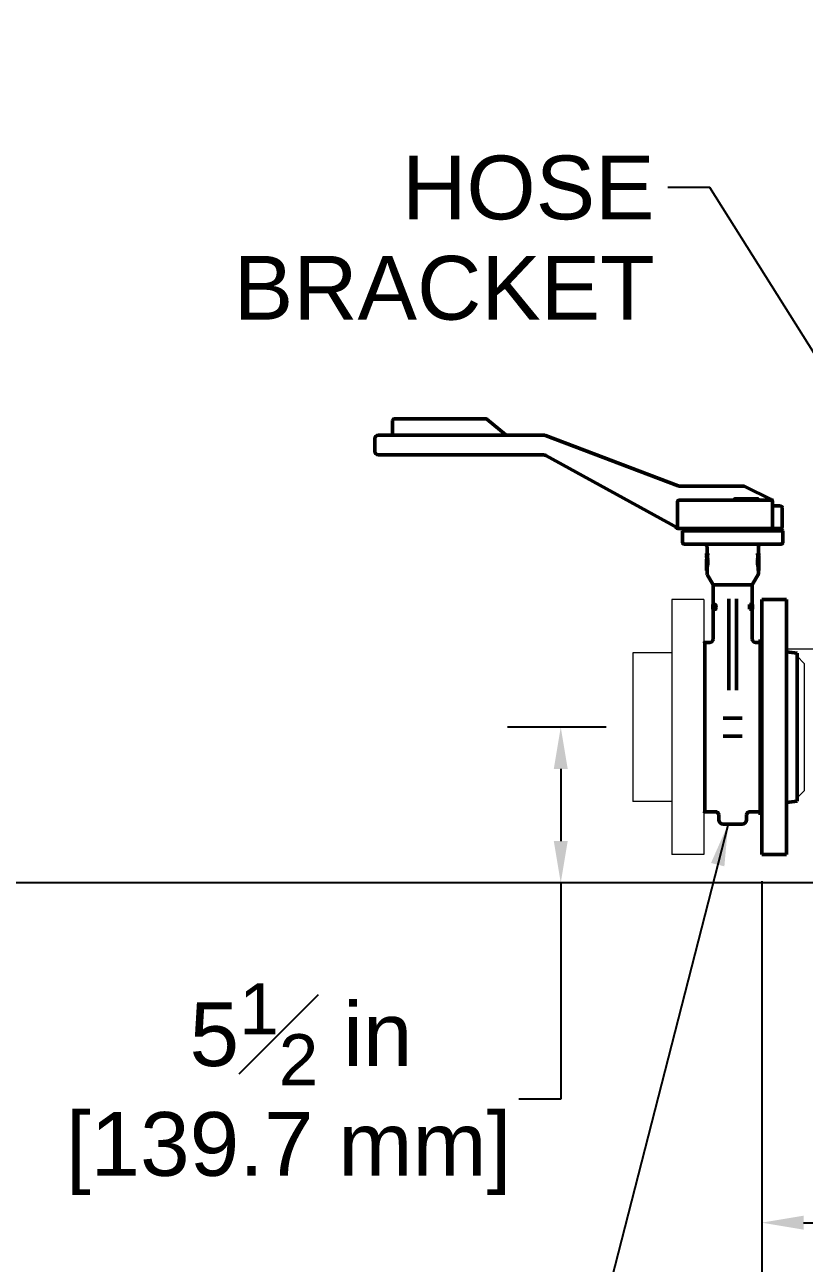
# Model space of a CAD drawing. Header units: inches. Extents: x 19 to 503, y 7 to 322.
# Drawn here: x 48.85 to 76.35, y 30.13 to 73.85 of the extents above; entities that cross this region are included whole.
import ezdxf

# ---------------------------------------------------------------- set-up
doc = ezdxf.new("R2010")
doc.units = ezdxf.units.IN
doc.header["$LTSCALE"] = 15
doc.header["$MEASUREMENT"] = 0
for name, color, linetype, lineweight in [('Dimension (ANSI)', 7, 'Continuous', 25), ('Symbol', 7, 'Continuous', 25), ('Symbol (ANSI)', 7, 'Continuous', 25), ('Visible (ANSI)', 7, 'Continuous', 50)]:
    doc.layers.add(name, color=color, linetype=linetype, lineweight=lineweight)
doc.styles.add('MEMCOR Medium', font='arial.ttf')
doc.styles.add('Standard D-E', font='arial.ttf')
doc.dimstyles.new('Default (ANSI)', dxfattribs={"dimscale": 15, "dimtxt": 0.15, "dimasz": 0.098425, "dimexe": 0.125, "dimexo": 0.0625, "dimgap": 0.031496, "dimtad": 0, "dimtih": 1, "dimtoh": 1, "dimdec": 4, "dimrnd": 1e-08, "dimzin": 3, "dimdsep": 46, "dimlunit": 5, "dimtxsty": 'MEMCOR Medium', "dimcen": 0.09, "dimdle": 0.393701, "dimclrd": 256, "dimclre": 256, "dimclrt": 256, "dimadec": 0, "dimazin": 1, "dimtfac": 0.8, "dimtofl": 0, "dimtmove": 0, "dimatfit": 3, "dimfxl": 1, "dimfrac": 1, "dimtolj": 1, "dimtzin": 4, "dimlwd": -1, "dimlwe": -1, "dimarcsym": 0})
doc.dimstyles.new('in [mm] D-E NeptuneBenson$7', dxfattribs={"dimscale": 15, "dimtxt": 0.15, "dimasz": 0.098425, "dimexe": 0.125, "dimexo": 0.063, "dimgap": 0.031496, "dimtad": 0, "dimtih": 1, "dimtoh": 1, "dimdec": 4, "dimrnd": 1e-08, "dimzin": 3, "dimdsep": 46, "dimlunit": 5, "dimtxsty": 'Standard D-E', "dimcen": 0.09, "dimdle": 0.393701, "dimclrd": 256, "dimclre": 256, "dimclrt": 256, "dimadec": 1, "dimazin": 1, "dimtfac": 1, "dimtofl": 0, "dimtmove": 0, "dimatfit": 3, "dimfxl": 1, "dimfrac": 1, "dimtolj": 1, "dimtzin": 4, "dimlwd": -1, "dimlwe": -1, "dimarcsym": 0})

# ---------------------------------------------------------------- blocks, each defined once
blk = doc.blocks.new('*D21')
at = {"layer": 'Defpoints', "color": 0, "transparency": 16777216}
for p in [(45.734, 131.494), (84.314, 131.494), (80.815, 43.556)]:
    blk.add_point(p, dxfattribs=at)
at = {"layer": 'Dimension (ANSI)', "transparency": 16777216}
for p, q in [((83.377, 131.494), (43.859, 131.494)), ((45.734, 130.017), (45.734, 103.807)), ((45.734, 45.033), (45.734, 95.319)), ((79.877, 43.556), (43.859, 43.556))]:
    blk.add_line(p, q, dxfattribs=at)
for points in [[(45.488, 130.017), (45.98, 130.017), (45.734, 131.494)], [(45.488, 45.033), (45.98, 45.033), (45.734, 43.556)]]:
    blk.add_solid(points, dxfattribs=at)
at = {"layer": 'Dimension (ANSI)', "transparency": 16777216, "char_height": 2.25, "attachment_point": 5, "style": 'MEMCOR Medium'}
for s, insert in [('\\A1; 87{\\H0.8x;\\S15#16;} in', (45.734, 101.893)), ('\\A1;[2233.6 mm]', (45.734, 97.649))]:
    blk.add_mtext(s, dxfattribs=dict(at, insert=insert))
blk = doc.blocks.new('*D28')
at = {"layer": 'Defpoints', "color": 0, "transparency": 16777216}
for p in [(31.507, 140.509), (102.964, 140.509), (80.815, 43.556)]:
    blk.add_point(p, dxfattribs=at)
at = {"layer": 'Dimension (ANSI)', "transparency": 16777216}
for p, q in [((102.026, 140.509), (29.632, 140.509)), ((31.507, 139.032), (31.507, 88.995)), ((31.507, 45.033), (31.507, 80.507)), ((79.877, 43.556), (29.632, 43.556))]:
    blk.add_line(p, q, dxfattribs=at)
for points in [[(31.261, 139.032), (31.753, 139.032), (31.507, 140.509)], [(31.261, 45.033), (31.753, 45.033), (31.507, 43.556)]]:
    blk.add_solid(points, dxfattribs=at)
at = {"layer": 'Dimension (ANSI)', "transparency": 16777216, "char_height": 2.25, "attachment_point": 5, "style": 'MEMCOR Medium'}
for s, insert in [('\\A1; 96{\\H0.8x;\\S15#16;} in', (31.507, 87.081)), ('\\A1;[2462.6 mm]', (31.507, 82.837))]:
    blk.add_mtext(s, dxfattribs=dict(at, insert=insert))
blk = doc.blocks.new('*D29')
at = {"layer": 'Defpoints', "color": 0, "transparency": 16777216}
for p in [(103.539, 46.109), (74.849, 44.556), (103.539, 31.564)]:
    blk.add_point(p, dxfattribs=at)
at = {"layer": 'Dimension (ANSI)', "transparency": 16777216}
for p, q in [((103.539, 45.172), (103.539, 29.689)), ((74.849, 43.619), (74.849, 29.689)), ((76.325, 31.564), (81.069, 31.564)), ((102.062, 31.564), (97.319, 31.564))]:
    blk.add_line(p, q, dxfattribs=at)
for points in [[(76.325, 31.81), (76.325, 31.318), (74.849, 31.564)], [(102.062, 31.81), (102.062, 31.318), (103.539, 31.564)]]:
    blk.add_solid(points, dxfattribs=at)
at = {"layer": 'Dimension (ANSI)', "transparency": 16777216, "char_height": 2.25, "attachment_point": 5, "style": 'MEMCOR Medium'}
for s, insert in [('\\A1; 28{\\H0.8x;\\S3#4;} in', (89.194, 33.875)), ('\\A1;[728.7 mm]', (89.194, 29.65))]:
    blk.add_mtext(s, dxfattribs=dict(at, insert=insert))
blk = doc.blocks.new('*D30')
at = {"layer": 'Defpoints', "color": 0, "transparency": 16777216}
for p in [(67.759, 49.056), (70.301, 49.056), (80.815, 43.556)]:
    blk.add_point(p, dxfattribs=at)
at = {"layer": 'Dimension (ANSI)', "transparency": 16777216}
for p, q in [((69.364, 49.056), (65.884, 49.056)), ((67.759, 47.58), (67.759, 45.033)), ((79.877, 43.556), (65.884, 43.556)), ((67.759, 43.556), (67.759, 35.918)), ((67.759, 35.918), (66.283, 35.918))]:
    blk.add_line(p, q, dxfattribs=at)
for points in [[(67.513, 47.58), (68.005, 47.58), (67.759, 49.056)], [(67.513, 45.033), (68.005, 45.033), (67.759, 43.556)]]:
    blk.add_solid(points, dxfattribs=at)
at = {"layer": 'Dimension (ANSI)', "transparency": 16777216, "char_height": 2.25, "attachment_point": 5, "style": 'MEMCOR Medium'}
for s, insert in [('\\A1; 5{\\H0.8x;\\S1#2;} in', (58.158, 38.217)), ('\\A1;[139.7 mm]', (58.158, 34.003))]:
    blk.add_mtext(s, dxfattribs=dict(at, insert=insert))

msp = doc.modelspace()

# ---------------------------------------------------------------- linework, layer by layer
at = {"layer": 'Visible (ANSI)'}
for p, q in [((65.11794, 59.93907), (61.88503, 59.93907)), ((65.81946, 59.36875), (65.15651, 59.92504)), ((61.82503, 59.87907), (61.82503, 59.38407)), ((61.20003, 59.23907), (61.20003, 58.78907)), ((67.17703, 59.36407), (61.32503, 59.36407)), ((71.90354, 57.57226), (67.22153, 59.35589)), ((61.32503, 58.66407), (67.16791, 58.66407)), ((67.22818, 58.64859), (71.87217, 56.09316)), ((74.19553, 57.56407), (71.94804, 57.56407)), ((74.28183, 57.53567), (74.25143, 57.55088)), ((75.15348, 57.09985), (74.28183, 57.53567)), ((71.87632, 57.00407), (71.87632, 56.15937)), ((71.93795, 57.06407), (75.14423, 57.06407)), ((73.88338, 57.07407), (73.88338, 57.10407)), ((74.04365, 57.11407), (73.89338, 57.11407)), ((74.05648, 57.11407), (74.04365, 57.11407)), ((74.39541, 57.11407), (74.05648, 57.11407)), ((74.39259, 57.10407), (74.39259, 57.07407)), ((74.40259, 57.11407), (74.39541, 57.11407)), ((74.71658, 57.11407), (74.40259, 57.11407)), ((74.72658, 57.07407), (74.72658, 57.10407)), ((75.14423, 57.06407), (75.16503, 57.06407)), ((75.16752, 57.09283), (75.15348, 57.09985)), ((75.1958, 57.07869), (75.16752, 57.09283)), ((75.19855, 57.07732), (75.1958, 57.07869)), ((75.22503, 57.03587), (75.22503, 57.00407)), ((75.22503, 56.12407), (75.22503, 57.00407)), ((75.28503, 56.86407), (75.51503, 56.86407)), ((75.57503, 56.12407), (75.57503, 56.80407)), ((75.14423, 56.06407), (71.88503, 56.06407)), ((72.13227, 56.06407), (72.05353, 55.98533)), ((75.59653, 55.98533), (72.05353, 55.98533)), ((72.05353, 55.98533), (72.05353, 55.59163)), ((75.16503, 56.06407), (75.14423, 56.06407)), ((75.16503, 56.06407), (75.51779, 56.06407)), ((75.51779, 56.06407), (75.59653, 55.98533)), ((75.59653, 55.98533), (75.59653, 55.59163)), ((75.51779, 55.51289), (72.13227, 55.51289)), ((72.89944, 55.11722), (72.89944, 55.06998)), ((72.89944, 55.11722), (72.91042, 55.11722)), ((72.90534, 55.18652), (72.90534, 55.13888)), ((72.90534, 55.18652), (72.93062, 55.18652)), ((72.91119, 55.13888), (72.90534, 55.13888)), ((72.91952, 55.43415), (72.91952, 55.18652)), ((72.93062, 55.13888), (72.9204, 55.13888)), ((72.93062, 55.13888), (72.93062, 55.18652)), ((72.93062, 55.18652), (72.95141, 55.18652)), ((72.93062, 55.13888), (72.95141, 55.13888)), ((72.95141, 55.18652), (72.95141, 55.13888)), ((74.69866, 55.13888), (74.69866, 55.18652)), ((74.71945, 55.18652), (74.69866, 55.18652)), ((74.71945, 55.13888), (74.69866, 55.13888)), ((74.71945, 55.18652), (74.74473, 55.18652)), ((74.71945, 55.18652), (74.71945, 55.13888)), ((74.72967, 55.13888), (74.71945, 55.13888)), ((74.73055, 55.43415), (74.73055, 55.18652)), ((74.74473, 55.13888), (74.73888, 55.13888)), ((74.75063, 55.11722), (74.73965, 55.11722)), ((74.74473, 55.13888), (74.74473, 55.18652)), ((74.75063, 55.11722), (74.75063, 55.06998)), ((72.89944, 54.71092), (72.89944, 54.66368)), ((72.89944, 54.66368), (72.9003, 54.66368)), ((72.92434, 54.68375), (72.90415, 54.68375)), ((72.91574, 55.03718), (72.93618, 55.03718)), ((74.71388, 55.03718), (74.73433, 55.03718)), ((74.74591, 54.68375), (74.72573, 54.68375)), ((74.75063, 54.66368), (74.74976, 54.66368)), ((74.75063, 54.71092), (74.75063, 54.66368)), ((72.89944, 54.63376), (72.90004, 54.63376)), ((72.89944, 54.63376), (72.89944, 54.58612)), ((72.90219, 54.58612), (72.89944, 54.58612)), ((72.90219, 54.58612), (72.92233, 54.58612)), ((72.91952, 54.58612), (72.91952, 54.45518)), ((73.13606, 54.07485), (72.92216, 54.44533)), ((74.51401, 54.07485), (74.72791, 54.44533)), ((74.74788, 54.58612), (74.72774, 54.58612)), ((74.73055, 54.58612), (74.73055, 54.45518)), ((74.75063, 54.58612), (74.74788, 54.58612)), ((74.75003, 54.63376), (74.75063, 54.63376)), ((74.75063, 54.63376), (74.75063, 54.58612)), ((73.13606, 54.07485), (74.51401, 54.07485)), ((73.13606, 54.07485), (73.13606, 53.38062)), ((74.51401, 54.07485), (74.51401, 53.3801)), ((73.12482, 53.35812), (73.12482, 53.34334)), ((73.12663, 53.34334), (73.12482, 53.34334)), ((73.12663, 53.34334), (73.12663, 53.23516)), ((73.12697, 53.38062), (73.12866, 53.38062)), ((73.12866, 53.23516), (73.12866, 53.38062)), ((73.12866, 53.38062), (73.14054, 53.38062)), ((73.14054, 53.38062), (73.14054, 53.36811)), ((73.14931, 53.38337), (73.16157, 53.38337)), ((73.19501, 53.38337), (73.20817, 53.38337)), ((73.68724, 53.58753), (73.68724, 53.28095)), ((73.96283, 53.28095), (73.96283, 53.58753)), ((74.41977, 53.21868), (74.41977, 53.3801)), ((74.43341, 53.3801), (74.41977, 53.3801)), ((74.43341, 53.3801), (74.453, 53.3801)), ((74.43341, 53.3801), (74.43341, 53.21868)), ((74.44518, 53.23725), (74.44518, 53.36152)), ((74.45352, 53.36152), (74.44518, 53.36152)), ((74.48517, 53.34997), (74.48517, 53.3801)), ((74.49749, 53.3801), (74.48517, 53.3801)), ((74.49749, 53.3801), (74.50569, 53.3801)), ((74.49749, 53.3801), (74.49749, 53.21868)), ((74.50304, 53.21868), (74.50304, 53.35786)), ((74.50645, 53.37388), (74.50645, 53.3801)), ((74.51839, 53.3801), (74.50645, 53.3801)), ((74.5231, 53.38062), (74.51401, 53.38062)), ((74.51839, 53.3801), (74.52104, 53.3801)), ((74.51839, 53.3801), (74.51839, 53.2523)), ((74.52104, 53.21868), (74.52104, 53.3801)), ((74.52525, 53.35812), (74.52104, 53.35812)), ((74.52525, 53.34334), (74.52104, 53.34334)), ((74.52344, 53.34334), (74.52344, 53.23516)), ((74.52525, 53.35812), (74.52525, 53.34334)), ((74.84866, 44.5562), (74.84866, 53.5562)), ((74.84866, 53.5562), (75.72866, 53.5562)), ((75.72866, 44.5562), (75.72866, 53.5562)), ((73.12482, 53.23516), (73.12663, 53.23516)), ((73.12482, 53.23516), (73.12482, 53.21868)), ((73.13248, 53.21868), (73.12482, 53.21868)), ((73.12866, 53.23516), (73.13248, 53.23516)), ((73.13248, 53.21868), (73.13248, 53.23516)), ((73.13248, 53.23516), (73.13986, 53.23516)), ((73.13248, 53.21868), (73.1443, 53.21868)), ((73.13606, 53.21868), (73.13606, 52.16644)), ((73.14931, 53.21528), (73.16157, 53.21528)), ((73.19501, 53.21528), (73.20817, 53.21528)), ((73.68724, 52.1324), (73.68724, 53.28095)), ((73.96283, 53.28095), (73.96283, 52.1324)), ((74.43341, 53.21868), (74.41977, 53.21868)), ((74.45319, 53.21868), (74.43341, 53.21868)), ((74.44518, 53.23725), (74.45352, 53.23725)), ((74.47362, 53.24798), (74.46084, 53.24798)), ((74.48517, 53.21868), (74.48517, 53.2497)), ((74.49749, 53.21868), (74.48517, 53.21868)), ((74.50304, 53.21868), (74.49749, 53.21868)), ((74.51779, 53.21868), (74.50583, 53.21868)), ((74.51401, 53.21868), (74.51401, 52.16644)), ((74.52104, 53.21868), (74.51779, 53.21868)), ((74.52525, 53.23516), (74.52104, 53.23516)), ((74.52525, 53.21868), (74.52104, 53.21868)), ((74.52525, 53.23516), (74.52525, 53.21868)), ((72.80141, 52.00896), (72.84078, 52.04833)), ((72.84078, 52.04833), (72.84078, 46.06407)), ((72.84078, 52.04833), (73.01795, 52.04833)), ((73.68724, 50.92976), (73.68724, 52.1324)), ((73.96283, 52.1324), (73.96283, 50.92976)), ((74.63212, 52.04833), (74.78866, 52.04833)), ((74.78866, 45.9612), (74.78866, 52.1512)), ((74.78866, 52.1512), (74.84866, 52.1512)), ((76.09866, 51.66577), (75.72866, 51.7112)), ((76.09866, 46.44663), (76.09866, 51.66577)), ((73.68724, 50.92976), (73.68724, 50.7133)), ((73.68724, 50.7133), (73.68724, 50.35863)), ((73.96283, 50.7133), (73.96283, 50.92976)), ((73.96283, 50.35863), (73.96283, 50.7133)), ((74.15704, 49.37116), (73.49303, 49.37116)), ((73.49303, 48.74124), (74.15704, 48.74124)), ((76.09866, 46.44663), (75.72866, 46.4012)), ((72.80141, 46.10344), (72.84078, 46.06407)), ((72.84078, 46.06407), (73.25685, 46.06407)), ((73.33291, 45.78868), (73.33291, 45.95927)), ((74.31716, 45.78868), (74.31716, 45.95927)), ((74.39322, 46.06407), (74.78866, 46.06407)), ((74.78866, 45.9612), (74.84866, 45.9612)), ((74.15968, 45.6312), (73.49039, 45.6312)), ((74.84866, 44.5562), (75.72866, 44.5562))]:
    msp.add_line(p, q, dxfattribs=at)
at = {"layer": 'Visible (ANSI)', "linetype": 'Continuous', "lineweight": 18}
for p, q in [((71.67641, 53.5562), (71.67641, 44.5562)), ((72.80141, 53.5562), (71.67641, 53.5562)), ((72.80141, 53.5562), (72.80141, 44.5562)), ((70.30141, 51.6812), (70.30141, 46.4312)), ((71.67641, 51.6812), (70.30141, 51.6812)), ((77.78914, 51.8062), (75.72866, 51.8062)), ((76.34866, 51.3062), (76.09866, 51.5562)), ((76.34866, 51.3062), (76.34866, 46.8062)), ((76.09866, 46.5562), (76.34866, 46.8062)), ((71.67641, 46.4312), (70.30141, 46.4312)), ((72.80141, 44.5562), (71.67641, 44.5562))]:
    msp.add_line(p, q, dxfattribs=at)
at = {"layer": 'Visible (ANSI)'}
for centre, radius, start, end in [((61.88503, 59.87907), 0.06, 90, 180), ((65.11794, 59.87907), 0.06, 50, 90), ((61.32503, 59.23907), 0.125, 90, 180), ((61.80503, 59.38407), 0.02, 270, 0), ((65.83231, 59.38407), 0.02, 230, 270), ((67.17703, 59.23907), 0.125, 69.145542, 90), ((61.32503, 58.78907), 0.125, 180, 270), ((67.16791, 58.53907), 0.125, 61.17757, 90), ((71.94804, 57.68907), 0.125, 249.145542, 270), ((74.19553, 57.43907), 0.125, 63.434949, 90), ((73.87338, 57.07407), 0.01, 270, 0), ((73.89338, 57.10407), 0.01, 90, 180), ((74.38259, 57.07407), 0.01, 270, 0), ((74.40259, 57.10407), 0.01, 90, 180), ((74.71658, 57.10407), 0.01, 0, 90), ((74.73658, 57.07407), 0.01, 180, 270), ((75.16503, 57.00407), 0.06, 0, 90), ((75.28503, 56.92407), 0.06, 180, 270), ((75.51503, 56.80407), 0.06, 0, 90), ((71.88503, 56.12407), 0.06, 184.869017, 270), ((75.16503, 56.12407), 0.06, 270, 0), ((75.51503, 56.12407), 0.06, 270, 0), ((72.13227, 55.59163), 0.07874, 180, 270), ((75.51779, 55.59163), 0.07874, 270, 0), ((72.84078, 55.43415), 0.07874, 0, 90), ((74.80929, 55.43415), 0.07874, 90, 180), ((72.93921, 54.45518), 0.01969, 180, 210), ((74.71086, 54.45518), 0.01969, 330, 0), ((73.01795, 52.16644), 0.11811, 270, 0), ((74.63212, 52.16644), 0.11811, 180, 270), ((73.22267, 45.95927), 0.11024, 0, 71.937897), ((74.4274, 45.95927), 0.11024, 108.062103, 180), ((73.49039, 45.78868), 0.15748, 180, 270), ((74.15968, 45.78868), 0.15748, 270, 0)]:
    msp.add_arc(centre, radius, start, end, dxfattribs=at)
for centre, major_axis, ratio, start_param, end_param in [((73.82503, 54.4866), (0, 4.10717), 0.22535973, 1.41130756, 1.42716465), ((73.82503, 54.26992), (0, 4.10717), 0.22535973, 1.35761354, 1.38288267), ((73.82503, 54.26992), (0, -4.01807), 0.22535973, 4.49440365, 4.52025709), ((73.82503, 54.26992), (0, -4.01807), 0.22535973, 1.76292822, 1.78878166), ((73.82503, 54.26992), (0, -4.10717), 0.22535973, 1.75870998, 1.78397911), ((73.82503, 54.4866), (0, -4.10717), 0.22535973, 1.714428, 1.7302851), ((73.82503, 54.4866), (0, 4.10717), 0.22535973, 1.52676978, 1.53495966), ((73.82503, 54.4866), (0, 4.10717), 0.22535973, 1.43978472, 1.51425269), ((73.82503, 54.26992), (0, 4.10717), 0.22535973, 1.46986752, 1.49373155), ((73.82503, 54.26992), (0, 4.10717), 0.22535973, 1.39844189, 1.4544693), ((73.82503, 54.26992), (0, -4.01807), 0.22535973, 4.6092143, 4.63361187), ((73.82503, 54.26992), (0, -4.01807), 0.22535973, 1.64957343, 1.67397101), ((73.82503, 54.26992), (0, -4.10717), 0.22535973, 1.68712335, 1.74315077), ((73.82503, 54.4866), (0, -4.10717), 0.22535973, 1.62733996, 1.70180793), ((73.82503, 54.26992), (0, -4.10717), 0.22535973, 1.6478611, 1.67172513), ((73.82503, 54.4866), (0, -4.10717), 0.22535973, 1.60663299, 1.61482287), ((73.82503, 53.01245), (0, -1.36564), 0.51315789, 1.72238786, 1.82650113), ((73.82503, 53.05223), (0, -1.3776), 0.5087001, 1.71653689, 1.81109698), ((73.82503, 53.01245), (0, -1.34262), 0.51315789, 1.72500719, 1.7495237)]:
    msp.add_ellipse(centre, major_axis=major_axis, ratio=ratio, start_param=start_param, end_param=end_param, dxfattribs=at)
for points, knots in [([(71.87632, 57.00407), (71.87632, 57.01142), (71.87807, 57.02005), (71.8838, 57.03368), (71.88883, 57.04106), (71.89952, 57.05158), (71.90712, 57.05656), (71.92123, 57.06231), (71.93027, 57.06407), (71.93795, 57.06407)], [0, 0, 0, 0, 0.055947917, 0.055947917, 0.112646226, 0.112646226, 0.170293409, 0.170293409, 0.228788544, 0.228788544, 0.228788544, 0.228788544]), ([(75.19855, 57.07732), (75.19862, 57.07728), (75.1987, 57.07724), (75.20209, 57.07553), (75.20757, 57.07263), (75.21271, 57.06773)], [-0.0006488507, -0.0006488507, -0.0006488507, -0.0006488507, 0, 0, 0.02871512, 0.02871512, 0.02871512, 0.02871512]), ([(75.21271, 57.06773), (75.21773, 57.06296), (75.22041, 57.05814), (75.22297, 57.05212), (75.22374, 57.04963), (75.22477, 57.04454), (75.22503, 57.04196), (75.22503, 57.03935)], [0, 0, 0, 0, 0.055402638, 0.055402638, 0.091701074, 0.091701074, 0.127427899, 0.127427899, 0.127427899, 0.127427899]), ([(71.87421, 56.12407), (71.87361, 56.11957), (71.87343, 56.1153), (71.8736, 56.10722), (71.87398, 56.10364), (71.87469, 56.09768), (71.87505, 56.09515), (71.87457, 56.09289), (71.87409, 56.09254), (71.87293, 56.09279), (71.87257, 56.09294), (71.87217, 56.09316)], [-2.024502921, -2.024502921, -2.024502921, -2.024502921, -1.984405791, -1.984405791, -1.94129526, -1.94129526, -1.894654375, -1.894654375, -1.86412594, -1.86412594, -1.852017654, -1.852017654, -1.852017654, -1.852017654]), ([(71.87632, 56.15937), (71.87632, 56.15102), (71.87599, 56.14205), (71.87498, 56.13042), (71.87463, 56.12715), (71.87421, 56.12407)], [0, 0, 0, 0, 0.0635761667, 0.0635761667, 0.0897490203, 0.0897490203, 0.0897490203, 0.0897490203]), ([(72.90898, 55.0745), (72.90696, 55.08454), (72.90506, 55.09317), (72.9009, 55.11148), (72.89944, 55.11722), (72.89944, 55.11722)], [0.527386611, 0.527386611, 0.527386611, 0.527386611, 0.653804561, 0.653804561, 0.871720721, 0.871720721, 0.871720721, 0.871720721]), ([(74.75063, 55.11722), (74.75063, 55.11722), (74.74917, 55.11148), (74.745, 55.09317), (74.74311, 55.08454), (74.74109, 55.0745)], [0.871720721, 0.871720721, 0.871720721, 0.871720721, 1.089636881, 1.089636881, 1.216054831, 1.216054831, 1.216054831, 1.216054831]), ([(72.89944, 55.06998), (72.89944, 55.06998), (72.90036, 55.06545), (72.90345, 55.04824), (72.90542, 55.03665), (72.90738, 55.02315)], [2.066873638, 2.066873638, 2.066873638, 2.066873638, 2.239108848, 2.239108848, 2.390237986, 2.390237986, 2.390237986, 2.390237986]), ([(72.90415, 54.68375), (72.90673, 54.69523), (72.91018, 54.71156), (72.91697, 54.75017), (72.92076, 54.77559), (72.92614, 54.83143), (72.92765, 54.86185), (72.92765, 54.89045), (72.92765, 54.91905), (72.92614, 54.94948), (72.92134, 54.99932), (72.91855, 55.01975), (72.91574, 55.03718)], [-0.63725824, -0.63725824, -0.63725824, -0.63725824, -0.4358884, -0.4358884, -0.2179442, -0.2179442, 0, 0, 0, 0.2179442, 0.2179442, 0.38907168, 0.38907168, 0.38907168, 0.38907168]), ([(72.91316, 54.97431), (72.91361, 54.96941), (72.91403, 54.96437), (72.91609, 54.93713), (72.91702, 54.91306), (72.91702, 54.89045), (72.91702, 54.86785), (72.91609, 54.84378), (72.91275, 54.79956), (72.91039, 54.77941), (72.90737, 54.75755), (72.90652, 54.75186), (72.9057, 54.74661)], [-0.212255295, -0.212255295, -0.212255295, -0.212255295, -0.172243729, -0.172243729, 0, 0, 0, 0.172243729, 0.172243729, 0.344487458, 0.344487458, 0.409007072, 0.409007072, 0.409007072, 0.409007072]), ([(72.93618, 55.03718), (72.93906, 55.01975), (72.94191, 54.99932), (72.94683, 54.94949), (72.94838, 54.91906), (72.94838, 54.89045), (72.94838, 54.86184), (72.94683, 54.83142), (72.94132, 54.77559), (72.93744, 54.75017), (72.9305, 54.71156), (72.92697, 54.69523), (72.92434, 54.68375)], [-0.38914701, -0.38914701, -0.38914701, -0.38914701, -0.21798988, -0.21798988, 0, 0, 0, 0.21798988, 0.21798988, 0.43597976, 0.43597976, 0.63740827, 0.63740827, 0.63740827, 0.63740827]), ([(74.72573, 54.68375), (74.7231, 54.69523), (74.71957, 54.71156), (74.71262, 54.75017), (74.70875, 54.77559), (74.70324, 54.83142), (74.70169, 54.86184), (74.70169, 54.91906), (74.70324, 54.94949), (74.70816, 54.99932), (74.71101, 55.01975), (74.71388, 55.03718)], [1.10638799, 1.10638799, 1.10638799, 1.10638799, 1.3078165, 1.3078165, 1.52580638, 1.52580638, 1.74379626, 1.74379626, 1.96178614, 1.96178614, 2.13294327, 2.13294327, 2.13294327, 2.13294327]), ([(74.73433, 55.03718), (74.73152, 55.01975), (74.72873, 54.99932), (74.72393, 54.94948), (74.72242, 54.91905), (74.72242, 54.86185), (74.72393, 54.83143), (74.72931, 54.77559), (74.7331, 54.75017), (74.73989, 54.71156), (74.74334, 54.69523), (74.74591, 54.68375)], [1.35436976, 1.35436976, 1.35436976, 1.35436976, 1.52549724, 1.52549724, 1.74344144, 1.74344144, 1.96138564, 1.96138564, 2.17932984, 2.17932984, 2.38069968, 2.38069968, 2.38069968, 2.38069968]), ([(74.74437, 54.74661), (74.74355, 54.75186), (74.7427, 54.75755), (74.73968, 54.77941), (74.73732, 54.79956), (74.73398, 54.84378), (74.73305, 54.86785), (74.73305, 54.91306), (74.73398, 54.93713), (74.73604, 54.96437), (74.73646, 54.96941), (74.73691, 54.97431)], [0.968908686, 0.968908686, 0.968908686, 0.968908686, 1.033428301, 1.033428301, 1.20567203, 1.20567203, 1.377915758, 1.377915758, 1.550159487, 1.550159487, 1.590171053, 1.590171053, 1.590171053, 1.590171053]), ([(74.74269, 55.02315), (74.74465, 55.03665), (74.74662, 55.04824), (74.74971, 55.06545), (74.75063, 55.06998), (74.75063, 55.06998)], [1.743509289, 1.743509289, 1.743509289, 1.743509289, 1.894638427, 1.894638427, 2.066873638, 2.066873638, 2.066873638, 2.066873638]), ([(73.12697, 53.38062), (73.12696, 53.37852), (73.12693, 53.3764), (73.12684, 53.3726), (73.12679, 53.37086), (73.12664, 53.36742), (73.12653, 53.36579), (73.12634, 53.36363), (73.12619, 53.36216), (73.12559, 53.35904), (73.12523, 53.35834), (73.12491, 53.35813), (73.12487, 53.35812), (73.12482, 53.35812)], [-0.243637697, -0.243637697, -0.243637697, -0.243637697, -0.18804168, -0.18804168, -0.139814303, -0.139814303, -0.085271959, -0.085271959, -0.052972768, -0.052972768, -0.008226546, -0.008226546, 0, 0, 0, 0]), ([(73.14931, 53.38337), (73.14818, 53.38337), (73.14709, 53.383), (73.14512, 53.38132), (73.14425, 53.3801), (73.14231, 53.37595), (73.14138, 53.37265), (73.13973, 53.36371), (73.13904, 53.35767), (73.13764, 53.33761), (73.1373, 53.3226), (73.1372, 53.30484), (73.13719, 53.30204), (73.13719, 53.29926)], [-0.352389821, -0.352389821, -0.352389821, -0.352389821, -0.306030752, -0.306030752, -0.263970579, -0.263970579, -0.204698491, -0.204698491, -0.135386695, -0.135386695, -0.021232323, -0.021232323, 0, 0, 0, 0]), ([(73.14184, 53.29926), (73.14184, 53.31538), (73.14205, 53.32502), (73.14229, 53.33527), (73.14258, 53.34236), (73.14315, 53.34844)], [-0.0787529308, -0.0787529308, -0.0787529308, -0.0787529308, -0.0500105562, -0.0500105562, 0, 0, 0, 0]), ([(73.14315, 53.34844), (73.14334, 53.35047), (73.14358, 53.35246), (73.14411, 53.35598), (73.1444, 53.35754), (73.14537, 53.36144), (73.146, 53.36278), (73.14736, 53.36494), (73.14833, 53.36545), (73.14931, 53.36545)], [-0.0640399717, -0.0640399717, -0.0640399717, -0.0640399717, -0.0539442507, -0.0539442507, -0.0447893953, -0.0447893953, -0.0282701158, -0.0282701158, 0, 0, 0, 0]), ([(73.16564, 53.29939), (73.16564, 53.31795), (73.16497, 53.33701), (73.16187, 53.36042), (73.1607, 53.36538), (73.15876, 53.37246), (73.15745, 53.37581), (73.15426, 53.38118), (73.15246, 53.38267), (73.15024, 53.3833), (73.14977, 53.38337), (73.14931, 53.38337)], [-0.188969819, -0.188969819, -0.188969819, -0.188969819, -0.133911297, -0.133911297, -0.104526704, -0.104526704, -0.062503335, -0.062503335, -0.013191232, -0.013191232, 0, 0, 0, 0]), ([(73.14931, 53.36545), (73.15033, 53.36545), (73.15141, 53.3649), (73.15286, 53.36272), (73.15361, 53.36137), (73.15522, 53.35575), (73.15582, 53.35233), (73.15627, 53.3487)], [-0.125547527, -0.125547527, -0.125547527, -0.125547527, -0.059954436, -0.059954436, -0.029957518, -0.029957518, 0, 0, 0, 0]), ([(73.1553, 53.34844), (73.15471, 53.34232), (73.15442, 53.33516), (73.15417, 53.32493), (73.15396, 53.31534), (73.15396, 53.29926)], [0, 0, 0, 0, 0.0503829338, 0.0503829338, 0.0786654707, 0.0786654707, 0.0786654707, 0.0786654707]), ([(73.15627, 53.3487), (73.15723, 53.34101), (73.15758, 53.33247), (73.15804, 53.31891), (73.15814, 53.30875), (73.15814, 53.29939)], [-0.103779114, -0.103779114, -0.103779114, -0.103779114, -0.071310075, -0.071310075, 0, 0, 0, 0]), ([(73.16157, 53.38337), (73.16344, 53.38337), (73.16541, 53.38237), (73.16888, 53.37777), (73.1703, 53.37481), (73.17257, 53.36785), (73.1738, 53.36319), (73.17509, 53.35487), (73.17524, 53.35387), (73.17538, 53.35286)], [0, 0, 0, 0, 0.052865127, 0.052865127, 0.095304938, 0.095304938, 0.128967502, 0.128967502, 0.133503456, 0.133503456, 0.133503456, 0.133503456]), ([(73.19501, 53.38337), (73.19293, 53.38337), (73.19088, 53.38297), (73.18718, 53.38113), (73.18553, 53.3798), (73.18192, 53.37535), (73.18018, 53.37189), (73.17724, 53.36308), (73.17587, 53.3571), (73.17321, 53.33641), (73.17257, 53.32185), (73.17238, 53.30456), (73.17237, 53.3019), (73.17237, 53.29926)], [-0.401198967, -0.401198967, -0.401198967, -0.401198967, -0.339239024, -0.339239024, -0.283716192, -0.283716192, -0.209019785, -0.209019785, -0.131845749, -0.131845749, -0.020176299, -0.020176299, 0, 0, 0, 0]), ([(73.18139, 53.29926), (73.18139, 53.31426), (73.18173, 53.3242), (73.1823, 53.33601), (73.18284, 53.34268), (73.18384, 53.34844)], [-0.0909123665, -0.0909123665, -0.0909123665, -0.0909123665, -0.0478393759, -0.0478393759, 0, 0, 0, 0]), ([(73.18384, 53.34844), (73.1845, 53.35215), (73.18537, 53.35561), (73.18775, 53.36121), (73.18894, 53.36263), (73.19142, 53.36492), (73.19322, 53.36545), (73.19501, 53.36545)], [-0.0649643533, -0.0649643533, -0.0649643533, -0.0649643533, -0.0479606216, -0.0479606216, -0.0311867312, -0.0311867312, 0, 0, 0, 0]), ([(73.19677, 53.34844), (73.19576, 53.34277), (73.19521, 53.33621), (73.19469, 53.32582), (73.19427, 53.3157), (73.19427, 53.29926)], [0, 0, 0, 0, 0.0471598641, 0.0471598641, 0.079988536, 0.079988536, 0.079988536, 0.079988536]), ([(73.22283, 53.29939), (73.22283, 53.31718), (73.22182, 53.33539), (73.21771, 53.35552), (73.21617, 53.36157), (73.21185, 53.37163), (73.20955, 53.37526), (73.20386, 53.38112), (73.20056, 53.38271), (73.19654, 53.38331), (73.19577, 53.38337), (73.19501, 53.38337)], [-0.32937722, -0.32937722, -0.32937722, -0.32937722, -0.17104907, -0.17104907, -0.115548814, -0.115548814, -0.069101164, -0.069101164, -0.013221831, -0.013221831, 0, 0, 0, 0]), ([(73.19501, 53.36545), (73.19678, 53.36545), (73.19863, 53.36493), (73.20118, 53.36279), (73.20253, 53.36141), (73.2053, 53.35572), (73.20633, 53.35235), (73.2071, 53.3487)], [-0.130088001, -0.130088001, -0.130088001, -0.130088001, -0.06286947, -0.06286947, -0.030503797, -0.030503797, 0, 0, 0, 0]), ([(73.20168, 53.36214), (73.20103, 53.3613), (73.20032, 53.36016), (73.19837, 53.35573), (73.19745, 53.35221), (73.19677, 53.34844)], [0.0379668319, 0.0379668319, 0.0379668319, 0.0379668319, 0.0480075259, 0.0480075259, 0.0658858007, 0.0658858007, 0.0658858007, 0.0658858007]), ([(73.2071, 53.3487), (73.20783, 53.34526), (73.20838, 53.34156), (73.2092, 53.33404), (73.20962, 53.32884), (73.21005, 53.31745), (73.21014, 53.31403), (73.21023, 53.30882), (73.21025, 53.30699), (73.21027, 53.3042), (73.21028, 53.30325), (73.21028, 53.30181), (73.21029, 53.30133), (73.21029, 53.30035), (73.21029, 53.29987), (73.21029, 53.29939)], [-0.174413692, -0.174413692, -0.174413692, -0.174413692, -0.115670729, -0.115670729, -0.054377333, -0.054377333, -0.028614968, -0.028614968, -0.01465395, -0.01465395, -0.007398215, -0.007398215, -0.003686578, -0.003686578, 0, 0, 0, 0]), ([(73.20817, 53.38337), (73.21172, 53.38337), (73.21542, 53.38223), (73.22162, 53.37701), (73.22407, 53.37378), (73.22778, 53.36646), (73.22991, 53.3614), (73.23371, 53.34513), (73.23488, 53.3363), (73.23634, 53.31838), (73.23662, 53.30874), (73.23662, 53.29939)], [0, 0, 0, 0, 0.060739198, 0.060739198, 0.107105828, 0.107105828, 0.140579606, 0.140579606, 0.172845783, 0.172845783, 0.207243166, 0.207243166, 0.207243166, 0.207243166]), ([(74.46001, 53.35184), (74.45801, 53.35465), (74.45585, 53.3568), (74.45194, 53.35935), (74.44949, 53.36064), (74.4452, 53.36122)], [0, 0, 0, 0, 0.0448067037, 0.0448067037, 0.0753049451, 0.0753049451, 0.0753049451, 0.0753049451]), ([(74.47846, 53.36728), (74.47609, 53.3713), (74.47333, 53.37409), (74.46848, 53.37739), (74.46452, 53.37979), (74.45432, 53.38009), (74.45366, 53.3801), (74.453, 53.3801)], [-0.424072976, -0.424072976, -0.424072976, -0.424072976, -0.17749503, -0.17749503, -0.011337247, -0.011337247, 0, 0, 0, 0]), ([(74.45352, 53.36152), (74.45999, 53.36152), (74.46329, 53.36009), (74.46778, 53.35772), (74.4704, 53.35528), (74.47281, 53.35184)], [-0.0858935742, -0.0858935742, -0.0858935742, -0.0858935742, -0.054745413, -0.054745413, 0, 0, 0, 0]), ([(74.46977, 53.29952), (74.46977, 53.30902), (74.46932, 53.31869), (74.46724, 53.33292), (74.46614, 53.33787), (74.46334, 53.34608), (74.46179, 53.34926), (74.46001, 53.35184)], [0, 0, 0, 0, 0.072372782, 0.072372782, 0.116979411, 0.116979411, 0.15687009, 0.15687009, 0.15687009, 0.15687009]), ([(74.47281, 53.35184), (74.47467, 53.34908), (74.47628, 53.34564), (74.47896, 53.33721), (74.47997, 53.33245), (74.48194, 53.31853), (74.48237, 53.30893), (74.48237, 53.29952)], [-0.156774036, -0.156774036, -0.156774036, -0.156774036, -0.114215048, -0.114215048, -0.071759591, -0.071759591, 0, 0, 0, 0]), ([(74.49021, 53.29926), (74.49021, 53.30775), (74.48994, 53.31629), (74.48878, 53.32989), (74.48797, 53.33734), (74.48455, 53.35329), (74.48235, 53.35992), (74.4792, 53.36597), (74.47884, 53.36664), (74.47846, 53.36728)], [-0.264093232, -0.264093232, -0.264093232, -0.264093232, -0.15390777, -0.15390777, -0.081487415, -0.081487415, -0.009253089, -0.009253089, 0, 0, 0, 0]), ([(74.5231, 53.38062), (74.52311, 53.37852), (74.52314, 53.3764), (74.52323, 53.3726), (74.52328, 53.37086), (74.52343, 53.36742), (74.52353, 53.36579), (74.52373, 53.36363), (74.52388, 53.36216), (74.52448, 53.35904), (74.52484, 53.35834), (74.52516, 53.35813), (74.5252, 53.35812), (74.52525, 53.35812)], [-0.243637697, -0.243637697, -0.243637697, -0.243637697, -0.18804168, -0.18804168, -0.139814303, -0.139814303, -0.085271959, -0.085271959, -0.052972768, -0.052972768, -0.008226546, -0.008226546, 0, 0, 0, 0]), ([(73.13719, 53.29926), (73.13719, 53.27754), (73.13765, 53.2592), (73.13942, 53.23761), (73.14014, 53.23285), (73.14145, 53.22585), (73.14237, 53.22262), (73.1448, 53.21739), (73.14632, 53.21596), (73.1484, 53.21534), (73.14885, 53.21528), (73.14931, 53.21528)], [-0.186250774, -0.186250774, -0.186250774, -0.186250774, -0.132345258, -0.132345258, -0.10238768, -0.10238768, -0.061688522, -0.061688522, -0.013226135, -0.013226135, 0, 0, 0, 0]), ([(73.14312, 53.2506), (73.14235, 53.25909), (73.14216, 53.26728), (73.14189, 53.27987), (73.14184, 53.29027), (73.14184, 53.29926)], [-0.0957677397, -0.0957677397, -0.0957677397, -0.0957677397, -0.0684617329, -0.0684617329, 0, 0, 0, 0]), ([(73.14931, 53.2332), (73.14874, 53.2332), (73.14817, 53.23336), (73.14715, 53.23412), (73.14668, 53.23467), (73.1459, 53.23609), (73.14523, 53.23749), (73.14391, 53.24341), (73.14345, 53.24689), (73.14312, 53.2506)], [-0.147079807, -0.147079807, -0.147079807, -0.147079807, -0.102041421, -0.102041421, -0.061797626, -0.061797626, -0.030238662, -0.030238662, 0, 0, 0, 0]), ([(73.14931, 53.21528), (73.15044, 53.21528), (73.1516, 53.21565), (73.15385, 53.21732), (73.15492, 53.21854), (73.15746, 53.22274), (73.15881, 53.22613), (73.16128, 53.23512), (73.16244, 53.24122), (73.16483, 53.26179), (73.16545, 53.27667), (73.16563, 53.29406), (73.16564, 53.29673), (73.16564, 53.29939)], [-0.36342485, -0.36342485, -0.36342485, -0.36342485, -0.314566353, -0.314566353, -0.269830239, -0.269830239, -0.205060654, -0.205060654, -0.13258773, -0.13258773, -0.020262921, -0.020262921, 0, 0, 0, 0]), ([(73.15631, 53.2502), (73.15607, 53.2482), (73.15578, 53.24625), (73.15513, 53.24278), (73.15477, 53.24124), (73.15361, 53.23731), (73.15287, 53.23592), (73.15132, 53.23372), (73.1503, 53.2332), (73.14931, 53.2332)], [-0.0645311603, -0.0645311603, -0.0645311603, -0.0645311603, -0.054473203, -0.054473203, -0.0453115142, -0.0453115142, -0.0283680152, -0.0283680152, 0, 0, 0, 0]), ([(73.15396, 53.29926), (73.15396, 53.29028), (73.15401, 53.27988), (73.15428, 53.26729), (73.15448, 53.25909), (73.15526, 53.2506)], [0, 0, 0, 0, 0.0684313138, 0.0684313138, 0.0958308045, 0.0958308045, 0.0958308045, 0.0958308045]), ([(73.15814, 53.29939), (73.15814, 53.28391), (73.15787, 53.27481), (73.15748, 53.26357), (73.15707, 53.25633), (73.15631, 53.2502)], [-0.0865547966, -0.0865547966, -0.0865547966, -0.0865547966, -0.0504601915, -0.0504601915, 0, 0, 0, 0]), ([(73.17545, 53.24578), (73.17457, 53.23932), (73.17358, 53.23457), (73.17142, 53.22664), (73.17007, 53.2232), (73.16746, 53.21875), (73.16631, 53.21742), (73.16394, 53.21566), (73.16273, 53.21528), (73.16157, 53.21528)], [0.145379097, 0.145379097, 0.145379097, 0.145379097, 0.211784999, 0.211784999, 0.288912783, 0.288912783, 0.345741066, 0.345741066, 0.405337774, 0.405337774, 0.405337774, 0.405337774]), ([(73.17237, 53.29926), (73.17237, 53.275), (73.17353, 53.2583), (73.17658, 53.23846), (73.17794, 53.2336), (73.18044, 53.2263), (73.18219, 53.22292), (73.18684, 53.21738), (73.18972, 53.21591), (73.19349, 53.21533), (73.19425, 53.21528), (73.19501, 53.21528)], [-0.187600973, -0.187600973, -0.187600973, -0.187600973, -0.140846763, -0.140846763, -0.110286961, -0.110286961, -0.066739037, -0.066739037, -0.013235496, -0.013235496, 0, 0, 0, 0]), ([(73.18379, 53.2506), (73.18236, 53.25909), (73.18199, 53.26728), (73.18149, 53.27986), (73.18139, 53.29027), (73.18139, 53.29926)], [-0.0957885026, -0.0957885026, -0.0957885026, -0.0957885026, -0.068480317, -0.068480317, 0, 0, 0, 0]), ([(73.19501, 53.2332), (73.19312, 53.2332), (73.19121, 53.23377), (73.1889, 53.23608), (73.18765, 53.23752), (73.18523, 53.24349), (73.1844, 53.2469), (73.18379, 53.2506)], [-0.153015949, -0.153015949, -0.153015949, -0.153015949, -0.063811293, -0.063811293, -0.030391304, -0.030391304, 0, 0, 0, 0]), ([(73.19427, 53.29926), (73.19427, 53.29028), (73.19437, 53.27989), (73.19488, 53.26729), (73.19526, 53.25909), (73.19672, 53.2506)], [0, 0, 0, 0, 0.0683983214, 0.0683983214, 0.0959615501, 0.0959615501, 0.0959615501, 0.0959615501]), ([(73.19501, 53.21528), (73.19703, 53.21528), (73.19911, 53.21566), (73.20306, 53.21738), (73.20492, 53.21863), (73.20933, 53.22298), (73.21167, 53.22652), (73.21569, 53.23554), (73.21764, 53.24158), (73.22054, 53.2571), (73.22139, 53.2646), (73.22224, 53.27627), (73.22246, 53.28064), (73.22269, 53.28733), (73.22274, 53.28968), (73.2228, 53.29325), (73.22281, 53.29447), (73.22283, 53.29692), (73.22283, 53.29816), (73.22283, 53.29939)], [-0.366320233, -0.366320233, -0.366320233, -0.366320233, -0.313617086, -0.313617086, -0.265544382, -0.265544382, -0.19586383, -0.19586383, -0.126420664, -0.126420664, -0.069755425, -0.069755425, -0.036591851, -0.036591851, -0.018698882, -0.018698882, -0.009386338, -0.009386338, 0, 0, 0, 0]), ([(73.20717, 53.2502), (73.20642, 53.24657), (73.20543, 53.24319), (73.20276, 53.23759), (73.20142, 53.23612), (73.19871, 53.23376), (73.19683, 53.2332), (73.19501, 53.2332)], [-0.0656606858, -0.0656606858, -0.0656606858, -0.0656606858, -0.0489049499, -0.0489049499, -0.0317352905, -0.0317352905, 0, 0, 0, 0]), ([(73.19672, 53.2506), (73.19734, 53.24688), (73.1982, 53.24345), (73.2002, 53.23864), (73.20101, 53.23735), (73.20166, 53.2365)], [0, 0, 0, 0, 0.0305878434, 0.0305878434, 0.0516279302, 0.0516279302, 0.0516279302, 0.0516279302]), ([(73.21029, 53.29939), (73.21029, 53.28355), (73.20981, 53.27405), (73.20907, 53.26268), (73.20838, 53.25595), (73.20717, 53.2502)], [-0.0876462716, -0.0876462716, -0.0876462716, -0.0876462716, -0.0479816509, -0.0479816509, 0, 0, 0, 0]), ([(73.23662, 53.29939), (73.23662, 53.28542), (73.23602, 53.27015), (73.23232, 53.24494), (73.23011, 53.23806), (73.2266, 53.22914), (73.22441, 53.22527), (73.21978, 53.21978), (73.21753, 53.21803), (73.21287, 53.21576), (73.21049, 53.21528), (73.20817, 53.21528)], [0, 0, 0, 0, 0.1064092, 0.1064092, 0.199261451, 0.199261451, 0.30297713, 0.30297713, 0.390704034, 0.390704034, 0.480877809, 0.480877809, 0.480877809, 0.480877809]), ([(74.44518, 53.23755), (74.44615, 53.23768), (74.4471, 53.23785), (74.45196, 53.23901), (74.45411, 53.2405), (74.4571, 53.24272), (74.45906, 53.24499), (74.46084, 53.24798)], [0.027720104, 0.027720104, 0.027720104, 0.027720104, 0.044505736, 0.044505736, 0.114852539, 0.114852539, 0.291185784, 0.291185784, 0.291185784, 0.291185784]), ([(74.45319, 53.21868), (74.45897, 53.21868), (74.4635, 53.21936), (74.46942, 53.22178), (74.47317, 53.2238), (74.47777, 53.23068), (74.47807, 53.23115), (74.47836, 53.23163)], [-0.266149275, -0.266149275, -0.266149275, -0.266149275, -0.109285448, -0.109285448, -0.007204652, -0.007204652, 0, 0, 0, 0]), ([(74.47362, 53.24798), (74.47024, 53.2422), (74.46689, 53.24032), (74.46163, 53.23781), (74.45755, 53.23725), (74.45352, 53.23725)], [-0.100491297, -0.100491297, -0.100491297, -0.100491297, -0.069388792, -0.069388792, 0, 0, 0, 0]), ([(74.46084, 53.24798), (74.46269, 53.25098), (74.46428, 53.25465), (74.46745, 53.26555), (74.46832, 53.27216), (74.46951, 53.28415), (74.46977, 53.29196), (74.46977, 53.29952)], [0, 0, 0, 0, 0.043260185, 0.043260185, 0.105826832, 0.105826832, 0.202634421, 0.202634421, 0.202634421, 0.202634421]), ([(74.48237, 53.29952), (74.48237, 53.29244), (74.48216, 53.28515), (74.48112, 53.27345), (74.48035, 53.26718), (74.47742, 53.25571), (74.4757, 53.25141), (74.47362, 53.24798)], [-0.189135303, -0.189135303, -0.189135303, -0.189135303, -0.107207927, -0.107207927, -0.049391227, -0.049391227, 0, 0, 0, 0]), ([(74.47836, 53.23163), (74.48051, 53.23529), (74.48234, 53.23974), (74.48585, 53.25157), (74.48706, 53.25828), (74.48931, 53.27323), (74.49004, 53.28397), (74.4902, 53.29648), (74.49021, 53.29787), (74.49021, 53.29926)], [-0.168854897, -0.168854897, -0.168854897, -0.168854897, -0.136187178, -0.136187178, -0.095421884, -0.095421884, -0.010582904, -0.010582904, 0, 0, 0, 0]), ([(73.25685, 46.06407), (73.25685, 46.06407), (73.25714, 46.06425), (73.25951, 46.06568), (73.264, 46.06843), (73.27119, 46.07276), (73.27125, 46.07279), (73.27131, 46.07283)], [0.574608798, 0.574608798, 0.574608798, 0.574608798, 0.716006805, 0.716006805, 1.149196454, 1.149196454, 1.152850027, 1.152850027, 1.152850027, 1.152850027]), ([(74.37876, 46.07283), (74.37882, 46.07279), (74.37888, 46.07276), (74.3861, 46.06841), (74.3906, 46.06565), (74.39294, 46.06424), (74.39322, 46.06407), (74.39322, 46.06407)], [-0.003653915, -0.003653915, -0.003653915, -0.003653915, 0, 0, 0.435275465, 0.435275465, 0.574608798, 0.574608798, 0.574608798, 0.574608798])]:
    msp.add_open_spline(points, degree=3, knots=knots, dxfattribs=at)
for points in [[(75.22503, 57.03587), (75.22503, 57.03705), (75.22503, 57.03821), (75.22503, 57.03935)], [(72.90092, 54.71871), (72.89995, 54.71345), (72.89944, 54.71092), (72.89944, 54.71092)], [(72.89944, 54.66368), (72.89944, 54.66368), (72.89974, 54.66487), (72.90034, 54.66737)], [(74.75063, 54.71092), (74.75063, 54.71092), (74.75012, 54.71345), (74.74915, 54.71871)], [(74.74973, 54.66737), (74.75033, 54.66487), (74.75063, 54.66368), (74.75063, 54.66368)], [(73.15574, 53.3524), (73.15557, 53.35112), (73.15543, 53.34979), (73.1553, 53.34844)], [(73.15526, 53.2506), (73.1554, 53.24908), (73.15556, 53.2476), (73.15575, 53.24618)]]:
    msp.add_open_spline(points, degree=3, dxfattribs=at)

# ---------------------------------------------------------------- texts
at = {"layer": 'Symbol (ANSI)', "insert": (71.06915, 69.23095), "char_height": 2.2500001, "width": 14.851373, "attachment_point": 3, "line_spacing_factor": 0.944221, "style": 'Standard D-E'}
msp.add_mtext('\\fArial|b0|i0;HOSE\\P\\fArial|b0|i0;BRACKET', dxfattribs=at)

# ---------------------------------------------------------------- dimensions: what is measured, and where the dimension line sits
at = {"layer": 'Dimension (ANSI)'}
for base, p1, p2, angle, text, override, picture, middle in [((31.50691, 140.5087), (80.81468, 43.5562), (102.96366, 140.5087), 90, ' <> in\\X[2462.6 mm]', {"dimgap": 0.031496, "dimdec": 4, "dimpost": '', "dimtol": 0, "dimlim": 0, "dimtp": 0, "dimtm": 0, "dimtdec": 2, "dimatfit": 1}, '*D28', (31.50691, 84.7509)), ((45.73377, 131.4937), (80.81468, 43.5562), (84.31424, 131.4937), 90, ' <> in\\X[2233.6 mm]', {"dimgap": 0.031496, "dimdec": 4, "dimpost": '', "dimtol": 0, "dimlim": 0, "dimtp": 0, "dimtm": 0, "dimtdec": 2, "dimatfit": 1}, '*D21', (45.73377, 99.56289)), ((67.75942, 49.0562), (80.81468, 43.5562), (70.30141, 49.0562), 90, ' <> in\\X[139.7 mm]', {"dimgap": 0.031496, "dimdec": 4, "dimpost": '', "dimtol": 0, "dimlim": 0, "dimtp": 0, "dimtm": 0, "dimtdec": 2, "dimatfit": 2}, '*D30', (58.15815, 35.91776)), ((103.53866, 31.56407), (74.84866, 44.5562), (103.53866, 46.1093), 180, ' <> in\\X[728.7 mm]', {"dimgap": 0.031496, "dimtih": 0, "dimtoh": 0, "dimdec": 3, "dimpost": '', "dimtol": 0, "dimlim": 0, "dimtp": 0, "dimtm": 0, "dimtdec": 3, "dimatfit": 1}, '*D29', (89.19366, 31.56407))]:
    dim = msp.add_linear_dim(base=base, p1=p1, p2=p2, angle=angle, text=text, dimstyle='Default (ANSI)', override=override, dxfattribs=at)
    dim.commit()
    dim.dimension.update_dxf_attribs({"geometry": picture, "text_midpoint": middle, "dimtype": 160})

# ---------------------------------------------------------------- leaders
at = {"layer": 'Symbol', "annotation_type": 0, "has_hookline": 1, "hookline_direction": 1, "text_width": 20.37585}
msp.add_leader([(73.66269, 45.6312), (67.8103, 22.75834), (66.33392, 22.75834)], dimstyle='in [mm] D-E NeptuneBenson$7', override={"dimtad": 0}, dxfattribs=at)
at = {"layer": 'Symbol (ANSI)', "annotation_type": 0, "has_hookline": 1, "hookline_direction": 1}
for points, text_width in [([(84.95093, 72.36649), (74.87953, 85.72215), (73.40315, 85.72215)], 23.21982), ([(78.63058, 59.17447), (73.01797, 68.10595), (71.54159, 68.10595)], 14.55287)]:
    msp.add_leader(points, dimstyle='in [mm] D-E NeptuneBenson$7', override={"dimtad": 0}, dxfattribs=dict(at, text_width=text_width))

doc.saveas('drawing.dxf')
